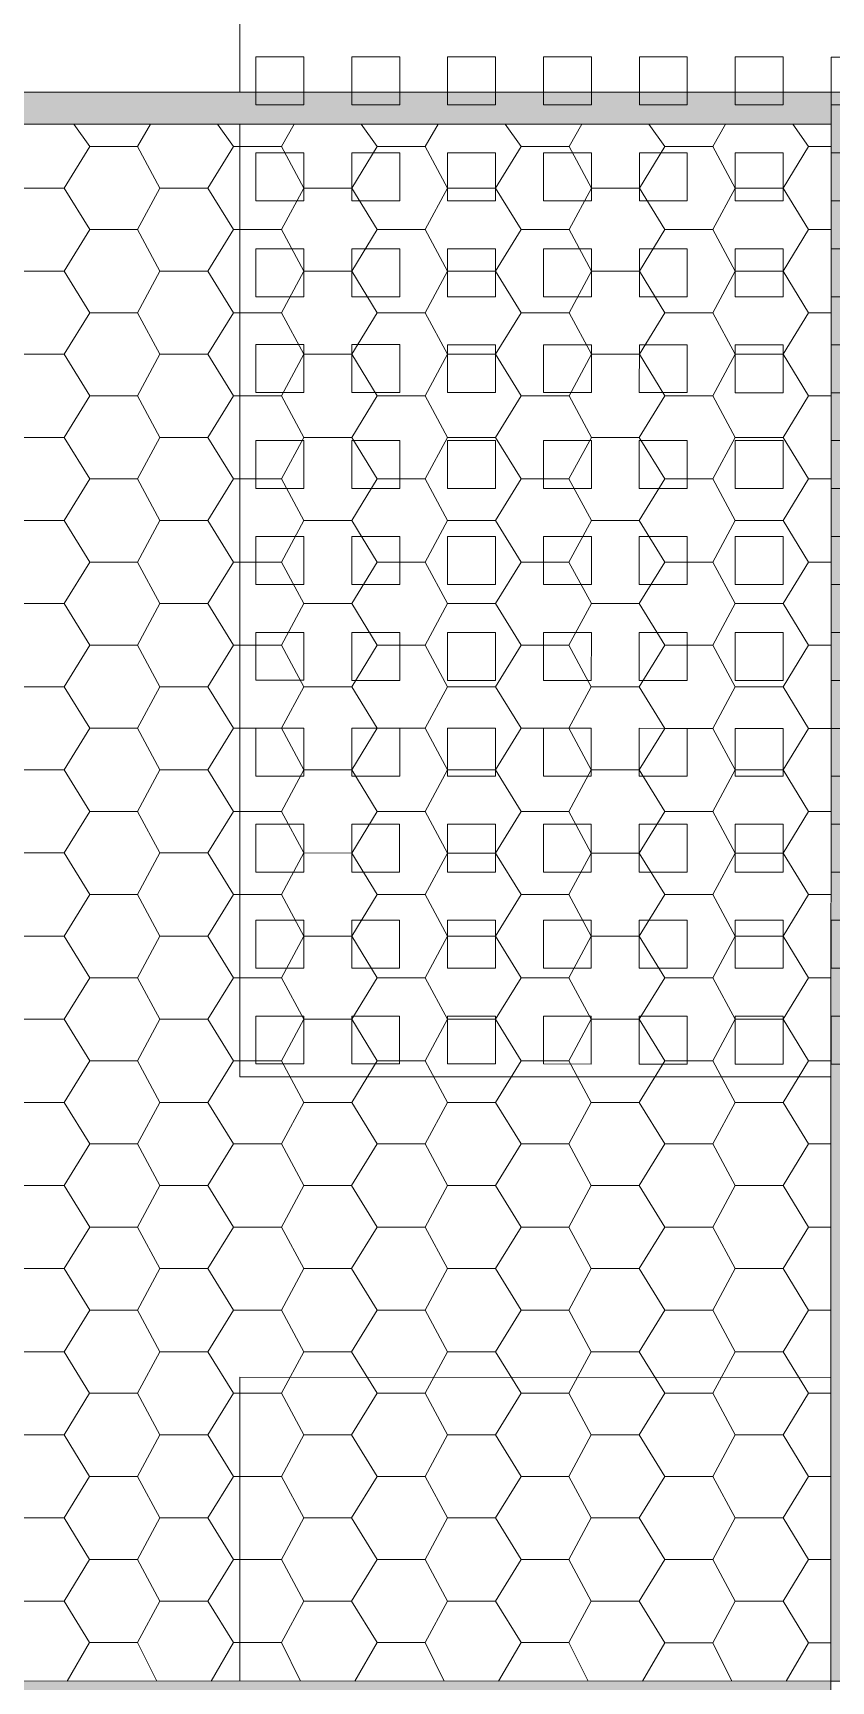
# Model space of a CAD drawing. Extents: x 3377 to 3790, y 1673 to 1846.
# Drawn here: x 3521.99 to 3523.047, y 1739.272 to 1741.454 of the extents above; entities that cross this region are included whole.
import ezdxf

# ---------------------------------------------------------------- set-up
doc = ezdxf.new("R2010")
doc.units = 0
doc.header["$LTSCALE"] = 2
doc.layers.add('PDF7_0', color=7, linetype='Continuous', true_color=0xc6c6c6)
doc.layers.add('PDF7_04-DETALHE', color=7, linetype='Continuous', true_color=0xc6c6c6)

msp = doc.modelspace()

# ---------------------------------------------------------------- linework, layer by layer
at = {"layer": 'PDF7_0', "color": 7, "lineweight": 0}
msp.add_lwpolyline([(3535.3855, 1740.0119), (3535.4109, 1740.0246, 0.281336), (3525.315, 1746.2033, 0.281573), (3515.2182, 1740.026), (3515.2436, 1740.0133, -0.281686), (3525.315, 1746.1737, -0.281456)], format="xyb", close=True, dxfattribs=at)
for points in [[(3535.1359, 1740.2658, 0.27384), (3525.315, 1746.0721, 0.27384), (3515.4933, 1740.2672), (3515.8402, 1740.0725, -0.27356), (3525.3149, 1745.6743, -0.273821), (3534.7846, 1740.0712), (3534.7381, 1740.1558), (3535.0893, 1740.3547), (3535.1359, 1740.2658), (3535.212, 1740.0712)], [(3535.0851, 1740.2828, 0.272189), (3525.315, 1746.0383, 0.272189), (3515.5441, 1740.2841), (3515.8276, 1740.1233, -0.272462), (3525.3149, 1745.7124), (3525.315, 1746.0383), (3525.3149, 1745.7124, -0.272294), (3534.8016, 1740.122)], [(3535.1866, 1740.0712), (3534.7846, 1740.0712), (3534.6704, 1740.0712, 0.272283), (3525.3149, 1745.5728, 0.272349), (3515.9545, 1740.0725), (3515.8402, 1740.0725), (3515.4425, 1740.0725)]]:
    msp.add_lwpolyline(points, format="xyb", dxfattribs=at)
for points in [[(3528.3613, 1741.3749), (3528.3614, 1742.674), (3522.2638, 1742.6744), (3522.2637, 1741.3754)], [(3523.0466, 1741.3753), (3523.0846, 1741.3753), (3523.0845, 1739.2722), (3523.0464, 1739.2722), (3523.0466, 1741.333)], [(3523.0465, 1740.072), (3522.2637, 1740.0721), (3522.2637, 1741.333)], [(3523.0465, 1739.6742), (3522.2636, 1739.6743), (3522.2636, 1739.2723)]]:
    msp.add_lwpolyline(points, dxfattribs=at)
for points in [[(3523.0466, 1741.3753), (3523.0466, 1741.333), (3520.8335, 1741.3331), (3520.8335, 1741.3754)], [(3523.0464, 1739.2722), (3523.0464, 1739.2342), (3520.8334, 1739.2343), (3520.8334, 1739.2724)]]:
    msp.add_lwpolyline(points, close=True, dxfattribs=at)
at = {"layer": 'PDF7_0', "lineweight": 0}
for points in [[(3522.0437, 1741.3331), (3522.0649, 1741.3034), (3522.1283, 1741.3034), (3522.1453, 1741.333)], [(3522.2341, 1741.333), (3522.2553, 1741.3034), (3522.3187, 1741.3034), (3522.3357, 1741.333)], [(3522.4245, 1741.333), (3522.4457, 1741.3034), (3522.5092, 1741.3034), (3522.5261, 1741.333)], [(3522.6149, 1741.333), (3522.6361, 1741.3034), (3522.6996, 1741.3034), (3522.7165, 1741.333)], [(3522.8054, 1741.333), (3522.8265, 1741.3034), (3522.89, 1741.3034), (3522.9069, 1741.333)], [(3522.9958, 1741.333), (3523.0169, 1741.3034), (3523.0466, 1741.3034)], [(3521.9379, 1741.3034), (3521.9675, 1741.2484), (3522.031, 1741.2484), (3522.0649, 1741.3034)], [(3522.1283, 1741.3034), (3522.1579, 1741.2484), (3522.2214, 1741.2484), (3522.2553, 1741.3034)], [(3522.3187, 1741.3034), (3522.3484, 1741.2484), (3522.4118, 1741.2484), (3522.4457, 1741.3034)], [(3522.5092, 1741.3034), (3522.5388, 1741.2484), (3522.6022, 1741.2484), (3522.6361, 1741.3034)], [(3522.6996, 1741.3034), (3522.7292, 1741.2484), (3522.7927, 1741.2484), (3522.8265, 1741.3034)], [(3522.89, 1741.3034), (3522.9196, 1741.2484), (3522.9831, 1741.2484), (3523.0169, 1741.3034)], [(3522.031, 1741.2484), (3522.0648, 1741.1934), (3522.1283, 1741.1934), (3522.1579, 1741.2484)], [(3522.2214, 1741.2484), (3522.2553, 1741.1934), (3522.3187, 1741.1934), (3522.3484, 1741.2484)], [(3522.4118, 1741.2484), (3522.4457, 1741.1934), (3522.5092, 1741.1934), (3522.5388, 1741.2484)], [(3522.6022, 1741.2484), (3522.6361, 1741.1934), (3522.6996, 1741.1934), (3522.7292, 1741.2484)], [(3522.7927, 1741.2484), (3522.8265, 1741.1934), (3522.89, 1741.1934), (3522.9196, 1741.2484)], [(3522.9831, 1741.2484), (3523.0169, 1741.1933), (3523.0466, 1741.1933)], [(3521.9379, 1741.1934), (3521.9675, 1741.1384), (3522.031, 1741.1384), (3522.0648, 1741.1934)], [(3522.1283, 1741.1934), (3522.1579, 1741.1384), (3522.2214, 1741.1384), (3522.2553, 1741.1934)], [(3522.3187, 1741.1934), (3522.3484, 1741.1384), (3522.4118, 1741.1384), (3522.4457, 1741.1934)], [(3522.5092, 1741.1934), (3522.5388, 1741.1384), (3522.6022, 1741.1384), (3522.6361, 1741.1934)], [(3522.6996, 1741.1934), (3522.7292, 1741.1384), (3522.7927, 1741.1384), (3522.8265, 1741.1934)], [(3522.89, 1741.1934), (3522.9196, 1741.1383), (3522.9831, 1741.1383), (3523.0169, 1741.1933)], [(3522.031, 1741.1384), (3522.0648, 1741.0834), (3522.1283, 1741.0834), (3522.1579, 1741.1384)], [(3522.2214, 1741.1384), (3522.2553, 1741.0834), (3522.3187, 1741.0834), (3522.3484, 1741.1384)], [(3522.4118, 1741.1384), (3522.4457, 1741.0834), (3522.5091, 1741.0834), (3522.5388, 1741.1384)], [(3522.6022, 1741.1384), (3522.6361, 1741.0834), (3522.6996, 1741.0834), (3522.7292, 1741.1384)], [(3522.7927, 1741.1384), (3522.8265, 1741.0833), (3522.89, 1741.0833), (3522.9196, 1741.1383)], [(3522.9831, 1741.1383), (3523.0169, 1741.0833), (3523.0465, 1741.0833)], [(3521.9379, 1741.0834), (3521.9675, 1741.0284), (3522.031, 1741.0284), (3522.0648, 1741.0834)], [(3522.1283, 1741.0834), (3522.1579, 1741.0284), (3522.2214, 1741.0284), (3522.2553, 1741.0834)], [(3522.3187, 1741.0834), (3522.3483, 1741.0284), (3522.4118, 1741.0284), (3522.4457, 1741.0834)], [(3522.5091, 1741.0834), (3522.5388, 1741.0284), (3522.6022, 1741.0283), (3522.6361, 1741.0834)], [(3522.6996, 1741.0834), (3522.7292, 1741.0283), (3522.7927, 1741.0283), (3522.8265, 1741.0833)], [(3522.89, 1741.0833), (3522.9196, 1741.0283), (3522.9831, 1741.0283), (3523.0169, 1741.0833)], [(3522.031, 1741.0284), (3522.0648, 1740.9734), (3522.1283, 1740.9734), (3522.1579, 1741.0284)], [(3522.2214, 1741.0284), (3522.2552, 1740.9734), (3522.3187, 1740.9734), (3522.3483, 1741.0284)], [(3522.4118, 1741.0284), (3522.4457, 1740.9733), (3522.5091, 1740.9733), (3522.5388, 1741.0284)], [(3522.6022, 1741.0283), (3522.6361, 1740.9733), (3522.6996, 1740.9733), (3522.7292, 1741.0283)], [(3522.7927, 1741.0283), (3522.8265, 1740.9733), (3522.89, 1740.9733), (3522.9196, 1741.0283)], [(3522.9831, 1741.0283), (3523.0169, 1740.9733), (3523.0465, 1740.9733)], [(3521.9379, 1740.9734), (3521.9675, 1740.9184), (3522.031, 1740.9184), (3522.0648, 1740.9734)], [(3522.1283, 1740.9734), (3522.1579, 1740.9184), (3522.2214, 1740.9184), (3522.2552, 1740.9734)], [(3522.3187, 1740.9734), (3522.3483, 1740.9183), (3522.4118, 1740.9183), (3522.4457, 1740.9733)], [(3522.5091, 1740.9733), (3522.5388, 1740.9183), (3522.6022, 1740.9183), (3522.6361, 1740.9733)], [(3522.6996, 1740.9733), (3522.7292, 1740.9183), (3522.7926, 1740.9183), (3522.8265, 1740.9733)], [(3522.89, 1740.9733), (3522.9196, 1740.9183), (3522.9831, 1740.9183), (3523.0169, 1740.9733)], [(3522.031, 1740.9184), (3522.0648, 1740.8634), (3522.1283, 1740.8634), (3522.1579, 1740.9184)], [(3522.2214, 1740.9184), (3522.2552, 1740.8633), (3522.3187, 1740.8633), (3522.3483, 1740.9183)], [(3522.4118, 1740.9183), (3522.4457, 1740.8633), (3522.5091, 1740.8633), (3522.5388, 1740.9183)], [(3522.6022, 1740.9183), (3522.6361, 1740.8633), (3522.6995, 1740.8633), (3522.7292, 1740.9183)], [(3522.7926, 1740.9183), (3522.8265, 1740.8633), (3522.89, 1740.8633), (3522.9196, 1740.9183)], [(3522.9831, 1740.9183), (3523.0169, 1740.8633), (3523.0465, 1740.8633)], [(3521.9379, 1740.8634), (3521.9675, 1740.8084), (3522.031, 1740.8083), (3522.0648, 1740.8634)], [(3522.1283, 1740.8634), (3522.1579, 1740.8083), (3522.2214, 1740.8083), (3522.2552, 1740.8633)], [(3522.3187, 1740.8633), (3522.3483, 1740.8083), (3522.4118, 1740.8083), (3522.4457, 1740.8633)], [(3522.5091, 1740.8633), (3522.5387, 1740.8083), (3522.6022, 1740.8083), (3522.6361, 1740.8633)], [(3522.6995, 1740.8633), (3522.7292, 1740.8083), (3522.7926, 1740.8083), (3522.8265, 1740.8633)], [(3522.89, 1740.8633), (3522.9196, 1740.8083), (3522.9831, 1740.8083), (3523.0169, 1740.8633)], [(3522.031, 1740.8083), (3522.0648, 1740.7533), (3522.1283, 1740.7533), (3522.1579, 1740.8083)], [(3522.2214, 1740.8083), (3522.2552, 1740.7533), (3522.3187, 1740.7533), (3522.3483, 1740.8083)], [(3522.4118, 1740.8083), (3522.4457, 1740.7533), (3522.5091, 1740.7533), (3522.5387, 1740.8083)], [(3522.6022, 1740.8083), (3522.6361, 1740.7533), (3522.6995, 1740.7533), (3522.7292, 1740.8083)], [(3522.7926, 1740.8083), (3522.8265, 1740.7533), (3522.89, 1740.7533), (3522.9196, 1740.8083)], [(3522.9831, 1740.8083), (3523.0169, 1740.7533), (3523.0465, 1740.7533)], [(3521.9379, 1740.7533), (3521.9675, 1740.6983), (3522.031, 1740.6983), (3522.0648, 1740.7533)], [(3522.1283, 1740.7533), (3522.1579, 1740.6983), (3522.2214, 1740.6983), (3522.2552, 1740.7533)], [(3522.3187, 1740.7533), (3522.3483, 1740.6983), (3522.4118, 1740.6983), (3522.4457, 1740.7533)], [(3522.5091, 1740.7533), (3522.5387, 1740.6983), (3522.6022, 1740.6983), (3522.6361, 1740.7533)], [(3522.6995, 1740.7533), (3522.7292, 1740.6983), (3522.7926, 1740.6983), (3522.8265, 1740.7533)], [(3522.89, 1740.7533), (3522.9196, 1740.6983), (3522.983, 1740.6983), (3523.0169, 1740.7533)], [(3522.031, 1740.6983), (3522.0648, 1740.6433), (3522.1283, 1740.6433), (3522.1579, 1740.6983)], [(3522.2214, 1740.6983), (3522.2552, 1740.6433), (3522.3187, 1740.6433), (3522.3483, 1740.6983)], [(3522.4118, 1740.6983), (3522.4456, 1740.6433), (3522.5091, 1740.6433), (3522.5387, 1740.6983)], [(3522.6022, 1740.6983), (3522.6361, 1740.6433), (3522.6995, 1740.6433), (3522.7292, 1740.6983)], [(3522.7926, 1740.6983), (3522.8265, 1740.6433), (3522.8899, 1740.6433), (3522.9196, 1740.6983)], [(3522.983, 1740.6983), (3523.0169, 1740.6433), (3523.0465, 1740.6433)], [(3521.9379, 1740.6433), (3521.9675, 1740.5883), (3522.031, 1740.5883), (3522.0648, 1740.6433)], [(3522.1283, 1740.6433), (3522.1579, 1740.5883), (3522.2214, 1740.5883), (3522.2552, 1740.6433)], [(3522.3187, 1740.6433), (3522.3483, 1740.5883), (3522.4118, 1740.5883), (3522.4456, 1740.6433)], [(3522.5091, 1740.6433), (3522.5387, 1740.5883), (3522.6022, 1740.5883), (3522.6361, 1740.6433)], [(3522.6995, 1740.6433), (3522.7291, 1740.5883), (3522.7926, 1740.5883), (3522.8265, 1740.6433)], [(3522.8899, 1740.6433), (3522.9196, 1740.5883), (3522.983, 1740.5882), (3523.0169, 1740.6433)], [(3522.031, 1740.5883), (3522.0648, 1740.5333), (3522.1283, 1740.5333), (3522.1579, 1740.5883)], [(3522.2214, 1740.5883), (3522.2552, 1740.5333), (3522.3187, 1740.5333), (3522.3483, 1740.5883)], [(3522.4118, 1740.5883), (3522.4456, 1740.5333), (3522.5091, 1740.5333), (3522.5387, 1740.5883)], [(3522.6022, 1740.5883), (3522.6361, 1740.5333), (3522.6995, 1740.5333), (3522.7291, 1740.5883)], [(3522.7926, 1740.5883), (3522.8265, 1740.5332), (3522.8899, 1740.5332), (3522.9196, 1740.5883)], [(3522.983, 1740.5882), (3523.0169, 1740.5332), (3523.0465, 1740.5332)], [(3521.9379, 1740.5333), (3521.9675, 1740.4783), (3522.0309, 1740.4783), (3522.0648, 1740.5333)], [(3522.1283, 1740.5333), (3522.1579, 1740.4783), (3522.2214, 1740.4783), (3522.2552, 1740.5333)], [(3522.3187, 1740.5333), (3522.3483, 1740.4783), (3522.4118, 1740.4783), (3522.4456, 1740.5333)], [(3522.5091, 1740.5333), (3522.5387, 1740.4783), (3522.6022, 1740.4783), (3522.6361, 1740.5333)], [(3522.6995, 1740.5333), (3522.7291, 1740.4782), (3522.7926, 1740.4782), (3522.8265, 1740.5332)], [(3522.8899, 1740.5332), (3522.9196, 1740.4782), (3522.983, 1740.4782), (3523.0169, 1740.5332)], [(3522.0309, 1740.4783), (3522.0648, 1740.4233), (3522.1283, 1740.4233), (3522.1579, 1740.4783)], [(3522.2214, 1740.4783), (3522.2552, 1740.4233), (3522.3187, 1740.4233), (3522.3483, 1740.4783)], [(3522.4118, 1740.4783), (3522.4456, 1740.4233), (3522.5091, 1740.4233), (3522.5387, 1740.4783)], [(3522.6022, 1740.4783), (3522.636, 1740.4232), (3522.6995, 1740.4232), (3522.7291, 1740.4782)], [(3522.7926, 1740.4782), (3522.8265, 1740.4232), (3522.8899, 1740.4232), (3522.9196, 1740.4782)], [(3522.983, 1740.4782), (3523.0169, 1740.4232), (3523.0465, 1740.4232)], [(3521.9378, 1740.4233), (3521.9675, 1740.3683), (3522.0309, 1740.3683), (3522.0648, 1740.4233)], [(3522.1283, 1740.4233), (3522.1579, 1740.3683), (3522.2214, 1740.3683), (3522.2552, 1740.4233)], [(3522.3187, 1740.4233), (3522.3483, 1740.3683), (3522.4118, 1740.3682), (3522.4456, 1740.4233)], [(3522.5091, 1740.4233), (3522.5387, 1740.3682), (3522.6022, 1740.3682), (3522.636, 1740.4232)], [(3522.6995, 1740.4232), (3522.7291, 1740.3682), (3522.7926, 1740.3682), (3522.8265, 1740.4232)], [(3522.8899, 1740.4232), (3522.9196, 1740.3682), (3522.983, 1740.3682), (3523.0169, 1740.4232)], [(3522.0309, 1740.3683), (3522.0648, 1740.3133), (3522.1283, 1740.3133), (3522.1579, 1740.3683)], [(3522.2214, 1740.3683), (3522.2552, 1740.3132), (3522.3187, 1740.3132), (3522.3483, 1740.3683)], [(3522.4118, 1740.3682), (3522.4456, 1740.3132), (3522.5091, 1740.3132), (3522.5387, 1740.3682)], [(3522.6022, 1740.3682), (3522.636, 1740.3132), (3522.6995, 1740.3132), (3522.7291, 1740.3682)], [(3522.7926, 1740.3682), (3522.8265, 1740.3132), (3522.8899, 1740.3132), (3522.9196, 1740.3682)], [(3522.983, 1740.3682), (3523.0169, 1740.3132), (3523.0465, 1740.3132)], [(3521.9378, 1740.3133), (3521.9675, 1740.2583), (3522.0309, 1740.2583), (3522.0648, 1740.3133)], [(3522.1283, 1740.3133), (3522.1579, 1740.2582), (3522.2213, 1740.2582), (3522.2552, 1740.3132)], [(3522.3187, 1740.3132), (3522.3483, 1740.2582), (3522.4118, 1740.2582), (3522.4456, 1740.3132)], [(3522.5091, 1740.3132), (3522.5387, 1740.2582), (3522.6022, 1740.2582), (3522.636, 1740.3132)], [(3522.6995, 1740.3132), (3522.7291, 1740.2582), (3522.7926, 1740.2582), (3522.8265, 1740.3132)], [(3522.8899, 1740.3132), (3522.9195, 1740.2582), (3522.983, 1740.2582), (3523.0169, 1740.3132)], [(3522.0309, 1740.2583), (3522.0648, 1740.2032), (3522.1283, 1740.2032), (3522.1579, 1740.2582)], [(3522.2213, 1740.2582), (3522.2552, 1740.2032), (3522.3187, 1740.2032), (3522.3483, 1740.2582)], [(3522.4118, 1740.2582), (3522.4456, 1740.2032), (3522.5091, 1740.2032), (3522.5387, 1740.2582)], [(3522.6022, 1740.2582), (3522.636, 1740.2032), (3522.6995, 1740.2032), (3522.7291, 1740.2582)], [(3522.7926, 1740.2582), (3522.8264, 1740.2032), (3522.8899, 1740.2032), (3522.9195, 1740.2582)], [(3522.983, 1740.2582), (3523.0169, 1740.2032), (3523.0465, 1740.2032)], [(3521.9378, 1740.2033), (3521.9675, 1740.1482), (3522.0309, 1740.1482), (3522.0648, 1740.2032)], [(3522.1283, 1740.2032), (3522.1579, 1740.1482), (3522.2213, 1740.1482), (3522.2552, 1740.2032)], [(3522.3187, 1740.2032), (3522.3483, 1740.1482), (3522.4118, 1740.1482), (3522.4456, 1740.2032)], [(3522.5091, 1740.2032), (3522.5387, 1740.1482), (3522.6022, 1740.1482), (3522.636, 1740.2032)], [(3522.6995, 1740.2032), (3522.7291, 1740.1482), (3522.7926, 1740.1482), (3522.8264, 1740.2032)], [(3522.8899, 1740.2032), (3522.9195, 1740.1482), (3522.983, 1740.1482), (3523.0169, 1740.2032)], [(3522.0309, 1740.1482), (3522.0648, 1740.0932), (3522.1282, 1740.0932), (3522.1579, 1740.1482)], [(3522.2213, 1740.1482), (3522.2552, 1740.0932), (3522.3187, 1740.0932), (3522.3483, 1740.1482)], [(3522.4118, 1740.1482), (3522.4456, 1740.0932), (3522.5091, 1740.0932), (3522.5387, 1740.1482)], [(3522.6022, 1740.1482), (3522.636, 1740.0932), (3522.6995, 1740.0932), (3522.7291, 1740.1482)], [(3522.7926, 1740.1482), (3522.8264, 1740.0932), (3522.8899, 1740.0932), (3522.9195, 1740.1482)], [(3522.983, 1740.1482), (3523.0169, 1740.0932), (3523.0465, 1740.0932)], [(3521.9378, 1740.0932), (3521.9674, 1740.0382), (3522.0309, 1740.0382), (3522.0648, 1740.0932)], [(3522.1282, 1740.0932), (3522.1579, 1740.0382), (3522.2213, 1740.0382), (3522.2552, 1740.0932)], [(3522.3187, 1740.0932), (3522.3483, 1740.0382), (3522.4118, 1740.0382), (3522.4456, 1740.0932)], [(3522.5091, 1740.0932), (3522.5387, 1740.0382), (3522.6022, 1740.0382), (3522.636, 1740.0932)], [(3522.6995, 1740.0932), (3522.7291, 1740.0382), (3522.7926, 1740.0382), (3522.8264, 1740.0932)], [(3522.8899, 1740.0932), (3522.9195, 1740.0382), (3522.983, 1740.0382), (3523.0169, 1740.0932)], [(3522.0309, 1740.0382), (3522.0648, 1739.9832), (3522.1282, 1739.9832), (3522.1579, 1740.0382)], [(3522.2213, 1740.0382), (3522.2552, 1739.9832), (3522.3187, 1739.9832), (3522.3483, 1740.0382)], [(3522.4118, 1740.0382), (3522.4456, 1739.9832), (3522.5091, 1739.9832), (3522.5387, 1740.0382)], [(3522.6022, 1740.0382), (3522.636, 1739.9832), (3522.6995, 1739.9832), (3522.7291, 1740.0382)], [(3522.7926, 1740.0382), (3522.8264, 1739.9832), (3522.8899, 1739.9832), (3522.9195, 1740.0382)], [(3522.983, 1740.0382), (3523.0169, 1739.9831), (3523.0465, 1739.9831)], [(3521.9378, 1739.9832), (3521.9674, 1739.9282), (3522.0309, 1739.9282), (3522.0648, 1739.9832)], [(3522.1282, 1739.9832), (3522.1579, 1739.9282), (3522.2213, 1739.9282), (3522.2552, 1739.9832)], [(3522.3187, 1739.9832), (3522.3483, 1739.9282), (3522.4117, 1739.9282), (3522.4456, 1739.9832)], [(3522.5091, 1739.9832), (3522.5387, 1739.9282), (3522.6022, 1739.9282), (3522.636, 1739.9832)], [(3522.6995, 1739.9832), (3522.7291, 1739.9282), (3522.7926, 1739.9281), (3522.8264, 1739.9832)], [(3522.8899, 1739.9832), (3522.9195, 1739.9281), (3522.983, 1739.9281), (3523.0169, 1739.9831)], [(3522.0309, 1739.9282), (3522.0648, 1739.8732), (3522.1282, 1739.8732), (3522.1579, 1739.9282)], [(3522.2213, 1739.9282), (3522.2552, 1739.8732), (3522.3186, 1739.8732), (3522.3483, 1739.9282)], [(3522.4117, 1739.9282), (3522.4456, 1739.8732), (3522.5091, 1739.8732), (3522.5387, 1739.9282)], [(3522.6022, 1739.9282), (3522.636, 1739.8731), (3522.6995, 1739.8731), (3522.7291, 1739.9282)], [(3522.7926, 1739.9281), (3522.8264, 1739.8731), (3522.8899, 1739.8731), (3522.9195, 1739.9281)], [(3522.983, 1739.9281), (3523.0168, 1739.8731), (3523.0465, 1739.8731)], [(3521.9378, 1739.8732), (3521.9674, 1739.8182), (3522.0309, 1739.8182), (3522.0648, 1739.8732)], [(3522.1282, 1739.8732), (3522.1578, 1739.8182), (3522.2213, 1739.8182), (3522.2552, 1739.8732)], [(3522.3186, 1739.8732), (3522.3483, 1739.8182), (3522.4117, 1739.8182), (3522.4456, 1739.8732)], [(3522.5091, 1739.8732), (3522.5387, 1739.8181), (3522.6022, 1739.8181), (3522.636, 1739.8731)], [(3522.6995, 1739.8731), (3522.7291, 1739.8181), (3522.7926, 1739.8181), (3522.8264, 1739.8731)], [(3522.8899, 1739.8731), (3522.9195, 1739.8181), (3522.983, 1739.8181), (3523.0168, 1739.8731)], [(3522.0309, 1739.8182), (3522.0648, 1739.7632), (3522.1282, 1739.7632), (3522.1578, 1739.8182)], [(3522.2213, 1739.8182), (3522.2552, 1739.7632), (3522.3186, 1739.7632), (3522.3483, 1739.8182)], [(3522.4117, 1739.8182), (3522.4456, 1739.7631), (3522.5091, 1739.7631), (3522.5387, 1739.8181)], [(3522.6022, 1739.8181), (3522.636, 1739.7631), (3522.6995, 1739.7631), (3522.7291, 1739.8181)], [(3522.7926, 1739.8181), (3522.8264, 1739.7631), (3522.8899, 1739.7631), (3522.9195, 1739.8181)], [(3522.983, 1739.8181), (3523.0168, 1739.7631), (3523.0465, 1739.7631)], [(3521.9378, 1739.7632), (3521.9674, 1739.7082), (3522.0309, 1739.7082), (3522.0648, 1739.7632)], [(3522.1282, 1739.7632), (3522.1578, 1739.7082), (3522.2213, 1739.7081), (3522.2552, 1739.7632)], [(3522.3186, 1739.7632), (3522.3483, 1739.7081), (3522.4117, 1739.7081), (3522.4456, 1739.7631)], [(3522.5091, 1739.7631), (3522.5387, 1739.7081), (3522.6021, 1739.7081), (3522.636, 1739.7631)], [(3522.6995, 1739.7631), (3522.7291, 1739.7081), (3522.7926, 1739.7081), (3522.8264, 1739.7631)], [(3522.8899, 1739.7631), (3522.9195, 1739.7081), (3522.983, 1739.7081), (3523.0168, 1739.7631)], [(3522.0309, 1739.7082), (3522.0647, 1739.6531), (3522.1282, 1739.6531), (3522.1578, 1739.7082)], [(3522.2213, 1739.7081), (3522.2552, 1739.6531), (3522.3186, 1739.6531), (3522.3483, 1739.7081)], [(3522.4117, 1739.7081), (3522.4456, 1739.6531), (3522.509, 1739.6531), (3522.5387, 1739.7081)], [(3522.6021, 1739.7081), (3522.636, 1739.6531), (3522.6995, 1739.6531), (3522.7291, 1739.7081)], [(3522.7926, 1739.7081), (3522.8264, 1739.6531), (3522.8899, 1739.6531), (3522.9195, 1739.7081)], [(3522.983, 1739.7081), (3523.0168, 1739.6531), (3523.0464, 1739.6531)], [(3521.9378, 1739.6532), (3521.9674, 1739.5981), (3522.0309, 1739.5981), (3522.0647, 1739.6531)], [(3522.1282, 1739.6531), (3522.1578, 1739.5981), (3522.2213, 1739.5981), (3522.2552, 1739.6531)], [(3522.3186, 1739.6531), (3522.3482, 1739.5981), (3522.4117, 1739.5981), (3522.4456, 1739.6531)], [(3522.509, 1739.6531), (3522.5387, 1739.5981), (3522.6021, 1739.5981), (3522.636, 1739.6531)], [(3522.6995, 1739.6531), (3522.7291, 1739.5981), (3522.7926, 1739.5981), (3522.8264, 1739.6531)], [(3522.8899, 1739.6531), (3522.9195, 1739.5981), (3522.983, 1739.5981), (3523.0168, 1739.6531)], [(3522.0309, 1739.5981), (3522.0647, 1739.5431), (3522.1282, 1739.5431), (3522.1578, 1739.5981)], [(3522.2213, 1739.5981), (3522.2552, 1739.5431), (3522.3186, 1739.5431), (3522.3482, 1739.5981)], [(3522.4117, 1739.5981), (3522.4456, 1739.5431), (3522.509, 1739.5431), (3522.5387, 1739.5981)], [(3522.6021, 1739.5981), (3522.636, 1739.5431), (3522.6995, 1739.5431), (3522.7291, 1739.5981)], [(3522.7926, 1739.5981), (3522.8264, 1739.5431), (3522.8899, 1739.5431), (3522.9195, 1739.5981)], [(3522.983, 1739.5981), (3523.0168, 1739.5431), (3523.0464, 1739.5431)], [(3521.9378, 1739.5431), (3521.9674, 1739.4881), (3522.0309, 1739.4881), (3522.0647, 1739.5431)], [(3522.1282, 1739.5431), (3522.1578, 1739.4881), (3522.2213, 1739.4881), (3522.2552, 1739.5431)], [(3522.3186, 1739.5431), (3522.3482, 1739.4881), (3522.4117, 1739.4881), (3522.4456, 1739.5431)], [(3522.509, 1739.5431), (3522.5387, 1739.4881), (3522.6021, 1739.4881), (3522.636, 1739.5431)], [(3522.6995, 1739.5431), (3522.7291, 1739.4881), (3522.7925, 1739.4881), (3522.8264, 1739.5431)], [(3522.8899, 1739.5431), (3522.9195, 1739.4881), (3522.983, 1739.4881), (3523.0168, 1739.5431)], [(3522.0309, 1739.4881), (3522.0647, 1739.4331), (3522.1282, 1739.4331), (3522.1578, 1739.4881)], [(3522.2213, 1739.4881), (3522.2551, 1739.4331), (3522.3186, 1739.4331), (3522.3482, 1739.4881)], [(3522.4117, 1739.4881), (3522.4456, 1739.4331), (3522.509, 1739.4331), (3522.5387, 1739.4881)], [(3522.6021, 1739.4881), (3522.636, 1739.4331), (3522.6995, 1739.4331), (3522.7291, 1739.4881)], [(3522.7925, 1739.4881), (3522.8264, 1739.4331), (3522.8899, 1739.4331), (3522.9195, 1739.4881)], [(3522.983, 1739.4881), (3523.0168, 1739.433), (3523.0464, 1739.433)], [(3521.9378, 1739.4331), (3521.9674, 1739.3781), (3522.0309, 1739.3781), (3522.0647, 1739.4331)], [(3522.1282, 1739.4331), (3522.1578, 1739.3781), (3522.2213, 1739.3781), (3522.2551, 1739.4331)], [(3522.3186, 1739.4331), (3522.3482, 1739.3781), (3522.4117, 1739.3781), (3522.4456, 1739.4331)], [(3522.509, 1739.4331), (3522.5387, 1739.3781), (3522.6021, 1739.3781), (3522.636, 1739.4331)], [(3522.6995, 1739.4331), (3522.7291, 1739.3781), (3522.7925, 1739.3781), (3522.8264, 1739.4331)], [(3522.8899, 1739.4331), (3522.9195, 1739.378), (3522.983, 1739.378), (3523.0168, 1739.433)], [(3522.0309, 1739.3781), (3522.0647, 1739.3231), (3522.1282, 1739.3231), (3522.1536, 1739.2723)], [(3522.1282, 1739.3231), (3522.1578, 1739.3781)], [(3522.2213, 1739.3781), (3522.2551, 1739.3231), (3522.3186, 1739.3231), (3522.344, 1739.2723)], [(3522.3186, 1739.3231), (3522.3482, 1739.3781)], [(3522.4117, 1739.3781), (3522.4456, 1739.3231), (3522.509, 1739.3231), (3522.5344, 1739.2723)], [(3522.509, 1739.3231), (3522.5387, 1739.3781)], [(3522.6021, 1739.3781), (3522.636, 1739.3231), (3522.6994, 1739.3231), (3522.7248, 1739.2723)], [(3522.6994, 1739.3231), (3522.7291, 1739.3781)], [(3522.7925, 1739.3781), (3522.8264, 1739.323), (3522.8899, 1739.323), (3522.9152, 1739.2723)], [(3522.8899, 1739.323), (3522.9195, 1739.378)], [(3522.983, 1739.378), (3523.0168, 1739.323), (3523.0464, 1739.323)], [(3522.0351, 1739.2723), (3522.0647, 1739.3231)], [(3522.2255, 1739.2723), (3522.2551, 1739.3231)], [(3522.4159, 1739.2723), (3522.4456, 1739.3231)], [(3522.6063, 1739.2723), (3522.636, 1739.3231)], [(3522.7968, 1739.2723), (3522.8264, 1739.323)], [(3522.9872, 1739.2723), (3523.0168, 1739.323)]]:
    msp.add_lwpolyline(points, dxfattribs=at)
at = {"layer": 'PDF7_0', "color": 9, "true_color": 0xc1c1c1, "transparency": 33554559}
for points in [[(3523.0466, 1741.3753), (3520.8335, 1741.3754), (3523.0466, 1741.333)], [(3520.8335, 1741.3754), (3523.0466, 1741.333), (3520.8335, 1741.3331)], [(3523.0466, 1741.3753), (3523.0845, 1739.2722), (3523.0464, 1739.2722)], [(3523.0846, 1741.3753), (3523.0466, 1741.3753), (3523.0845, 1739.2722)], [(3523.0464, 1739.2722), (3520.8334, 1739.2724), (3523.0464, 1739.2342)], [(3520.8334, 1739.2724), (3523.0464, 1739.2342), (3520.8334, 1739.2343)]]:
    msp.add_solid(points, dxfattribs=at)
at = {"layer": 'PDF7_04-DETALHE', "lineweight": 0}
for points in [[(3522.3484, 1741.4219), (3522.3484, 1741.3584), (3522.2849, 1741.3584), (3522.2849, 1741.4219)], [(3522.4753, 1741.4219), (3522.4753, 1741.3584), (3522.4118, 1741.3584), (3522.4118, 1741.4219)], [(3522.6023, 1741.4219), (3522.6023, 1741.3584), (3522.5388, 1741.3584), (3522.5388, 1741.4219)], [(3522.7292, 1741.4219), (3522.7292, 1741.3584), (3522.6657, 1741.3584), (3522.6657, 1741.4219)], [(3522.8562, 1741.4219), (3522.8561, 1741.3584), (3522.7927, 1741.3584), (3522.7927, 1741.4219)], [(3522.9831, 1741.4219), (3522.9831, 1741.3584), (3522.9196, 1741.3584), (3522.9196, 1741.4219)], [(3523.11, 1741.4218), (3523.11, 1741.3584), (3523.0466, 1741.3584), (3523.0466, 1741.4218)], [(3522.3484, 1741.2949), (3522.3484, 1741.2315), (3522.2849, 1741.2315), (3522.2849, 1741.295)], [(3522.4753, 1741.2949), (3522.4753, 1741.2315), (3522.4118, 1741.2315), (3522.4118, 1741.2949)], [(3522.6023, 1741.2949), (3522.6022, 1741.2315), (3522.5388, 1741.2315), (3522.5388, 1741.2949)], [(3522.7292, 1741.2949), (3522.7292, 1741.2315), (3522.6657, 1741.2315), (3522.6657, 1741.2949)], [(3522.8561, 1741.2949), (3522.8561, 1741.2314), (3522.7927, 1741.2314), (3522.7927, 1741.2949)], [(3522.9831, 1741.2949), (3522.9831, 1741.2314), (3522.9196, 1741.2314), (3522.9196, 1741.2949)], [(3523.11, 1741.2949), (3523.11, 1741.2314), (3523.0466, 1741.2314), (3523.0466, 1741.2949)], [(3522.3484, 1741.168), (3522.3483, 1741.1045), (3522.2849, 1741.1045), (3522.2849, 1741.168)], [(3522.4753, 1741.168), (3522.4753, 1741.1045), (3522.4118, 1741.1045), (3522.4118, 1741.168)], [(3522.6022, 1741.168), (3522.6022, 1741.1045), (3522.5388, 1741.1045), (3522.5388, 1741.168)], [(3522.7292, 1741.168), (3522.7292, 1741.1045), (3522.6657, 1741.1045), (3522.6657, 1741.168)], [(3522.8561, 1741.168), (3522.8561, 1741.1045), (3522.7927, 1741.1045), (3522.7927, 1741.168)], [(3522.9831, 1741.168), (3522.9831, 1741.1045), (3522.9196, 1741.1045), (3522.9196, 1741.168)], [(3523.11, 1741.168), (3523.11, 1741.1045), (3523.0465, 1741.1045), (3523.0466, 1741.168)], [(3522.3483, 1741.0411), (3522.3483, 1740.9776), (3522.2849, 1740.9776), (3522.2849, 1741.0411)], [(3522.4753, 1741.0411), (3522.4753, 1740.9776), (3522.4118, 1740.9776), (3522.4118, 1741.0411)], [(3522.6022, 1741.041), (3522.6022, 1740.9776), (3522.5388, 1740.9776), (3522.5388, 1741.041)], [(3522.7292, 1741.041), (3522.7292, 1740.9776), (3522.6657, 1740.9776), (3522.6657, 1741.041)], [(3522.8561, 1741.041), (3522.8561, 1740.9776), (3522.7926, 1740.9776), (3522.7927, 1741.041)], [(3522.9831, 1741.041), (3522.9831, 1740.9775), (3522.9196, 1740.9775), (3522.9196, 1741.041)], [(3523.11, 1741.041), (3523.11, 1740.9775), (3523.0465, 1740.9775), (3523.0465, 1741.041)], [(3522.3483, 1740.9141), (3522.3483, 1740.8506), (3522.2849, 1740.8506), (3522.2849, 1740.9141)], [(3522.4753, 1740.9141), (3522.4753, 1740.8506), (3522.4118, 1740.8506), (3522.4118, 1740.9141)], [(3522.6022, 1740.9141), (3522.6022, 1740.8506), (3522.5388, 1740.8506), (3522.5388, 1740.9141)], [(3522.7292, 1740.9141), (3522.7292, 1740.8506), (3522.6657, 1740.8506), (3522.6657, 1740.9141)], [(3522.8561, 1740.9141), (3522.8561, 1740.8506), (3522.7926, 1740.8506), (3522.7926, 1740.9141)], [(3522.9831, 1740.9141), (3522.9831, 1740.8506), (3522.9196, 1740.8506), (3522.9196, 1740.9141)], [(3523.11, 1740.9141), (3523.11, 1740.8506), (3523.0465, 1740.8506), (3523.0465, 1740.9141)], [(3522.3483, 1740.7872), (3522.3483, 1740.7237), (3522.2849, 1740.7237), (3522.2849, 1740.7872)], [(3522.4753, 1740.7872), (3522.4753, 1740.7237), (3522.4118, 1740.7237), (3522.4118, 1740.7872)], [(3522.6022, 1740.7872), (3522.6022, 1740.7237), (3522.5387, 1740.7237), (3522.5387, 1740.7872)], [(3522.7292, 1740.7871), (3522.7292, 1740.7237), (3522.6657, 1740.7237), (3522.6657, 1740.7871)], [(3522.8561, 1740.7871), (3522.8561, 1740.7237), (3522.7926, 1740.7237), (3522.7926, 1740.7871)], [(3522.9831, 1740.7871), (3522.983, 1740.7237), (3522.9196, 1740.7237), (3522.9196, 1740.7871)], [(3523.11, 1740.7871), (3523.11, 1740.7236), (3523.0465, 1740.7237), (3523.0465, 1740.7871)], [(3522.3483, 1740.6602), (3522.3483, 1740.5968), (3522.2848, 1740.5968), (3522.2848, 1740.6602)], [(3522.4753, 1740.6602), (3522.4753, 1740.5967), (3522.4118, 1740.5967), (3522.4118, 1740.6602)], [(3522.6022, 1740.6602), (3522.6022, 1740.5967), (3522.5387, 1740.5967), (3522.5387, 1740.6602)], [(3522.7292, 1740.6602), (3522.7291, 1740.5967), (3522.6657, 1740.5967), (3522.6657, 1740.6602)], [(3522.8561, 1740.6602), (3522.8561, 1740.5967), (3522.7926, 1740.5967), (3522.7926, 1740.6602)], [(3522.983, 1740.6602), (3522.983, 1740.5967), (3522.9196, 1740.5967), (3522.9196, 1740.6602)], [(3523.11, 1740.6602), (3523.11, 1740.5967), (3523.0465, 1740.5967), (3523.0465, 1740.6602)], [(3522.3483, 1740.5333), (3522.3483, 1740.4698), (3522.2848, 1740.4698), (3522.2848, 1740.5333)], [(3522.4753, 1740.5333), (3522.4753, 1740.4698), (3522.4118, 1740.4698), (3522.4118, 1740.5333)], [(3522.6022, 1740.5333), (3522.6022, 1740.4698), (3522.5387, 1740.4698), (3522.5387, 1740.5333)], [(3522.7291, 1740.5333), (3522.7291, 1740.4698), (3522.6657, 1740.4698), (3522.6657, 1740.5333)], [(3522.8561, 1740.5332), (3522.8561, 1740.4698), (3522.7926, 1740.4698), (3522.7926, 1740.5333)], [(3522.983, 1740.5332), (3522.983, 1740.4698), (3522.9196, 1740.4698), (3522.9196, 1740.5332)], [(3523.11, 1740.5332), (3523.11, 1740.4698), (3523.0465, 1740.4698), (3523.0465, 1740.5332)], [(3522.3483, 1740.4063), (3522.3483, 1740.3429), (3522.2848, 1740.3429), (3522.2848, 1740.4063)], [(3522.4752, 1740.4063), (3522.4752, 1740.3429), (3522.4118, 1740.3429), (3522.4118, 1740.4063)], [(3522.6022, 1740.4063), (3522.6022, 1740.3428), (3522.5387, 1740.3429), (3522.5387, 1740.4063)], [(3522.7291, 1740.4063), (3522.7291, 1740.3428), (3522.6657, 1740.3428), (3522.6657, 1740.4063)], [(3522.8561, 1740.4063), (3522.8561, 1740.3428), (3522.7926, 1740.3428), (3522.7926, 1740.4063)], [(3522.983, 1740.4063), (3522.983, 1740.3428), (3522.9196, 1740.3428), (3522.9196, 1740.4063)], [(3523.11, 1740.4063), (3523.11, 1740.3428), (3523.0465, 1740.3428), (3523.0465, 1740.4063)], [(3522.3483, 1740.2794), (3522.3483, 1740.2159), (3522.2848, 1740.2159), (3522.2848, 1740.2794)], [(3522.4752, 1740.2794), (3522.4752, 1740.2159), (3522.4118, 1740.2159), (3522.4118, 1740.2794)], [(3522.6022, 1740.2794), (3522.6022, 1740.2159), (3522.5387, 1740.2159), (3522.5387, 1740.2794)], [(3522.7291, 1740.2794), (3522.7291, 1740.2159), (3522.6657, 1740.2159), (3522.6657, 1740.2794)], [(3522.8561, 1740.2794), (3522.8561, 1740.2159), (3522.7926, 1740.2159), (3522.7926, 1740.2794)], [(3522.983, 1740.2793), (3522.983, 1740.2159), (3522.9195, 1740.2159), (3522.9195, 1740.2794)], [(3523.11, 1740.2793), (3523.11, 1740.2159), (3523.0465, 1740.2159), (3523.0465, 1740.2793)], [(3522.3483, 1740.1524), (3522.3483, 1740.089), (3522.2848, 1740.089), (3522.2848, 1740.1525)], [(3522.4752, 1740.1524), (3522.4752, 1740.089), (3522.4118, 1740.089), (3522.4118, 1740.1524)], [(3522.6022, 1740.1524), (3522.6022, 1740.089), (3522.5387, 1740.089), (3522.5387, 1740.1524)], [(3522.7291, 1740.1524), (3522.7291, 1740.0889), (3522.6656, 1740.089), (3522.6656, 1740.1524)], [(3522.8561, 1740.1524), (3522.8561, 1740.0889), (3522.7926, 1740.0889), (3522.7926, 1740.1524)], [(3522.983, 1740.1524), (3522.983, 1740.0889), (3522.9195, 1740.0889), (3522.9195, 1740.1524)], [(3523.11, 1740.1524), (3523.11, 1740.0889), (3523.0465, 1740.0889), (3523.0465, 1740.1524)]]:
    msp.add_lwpolyline(points, close=True, dxfattribs=at)

doc.saveas('drawing.dxf')
